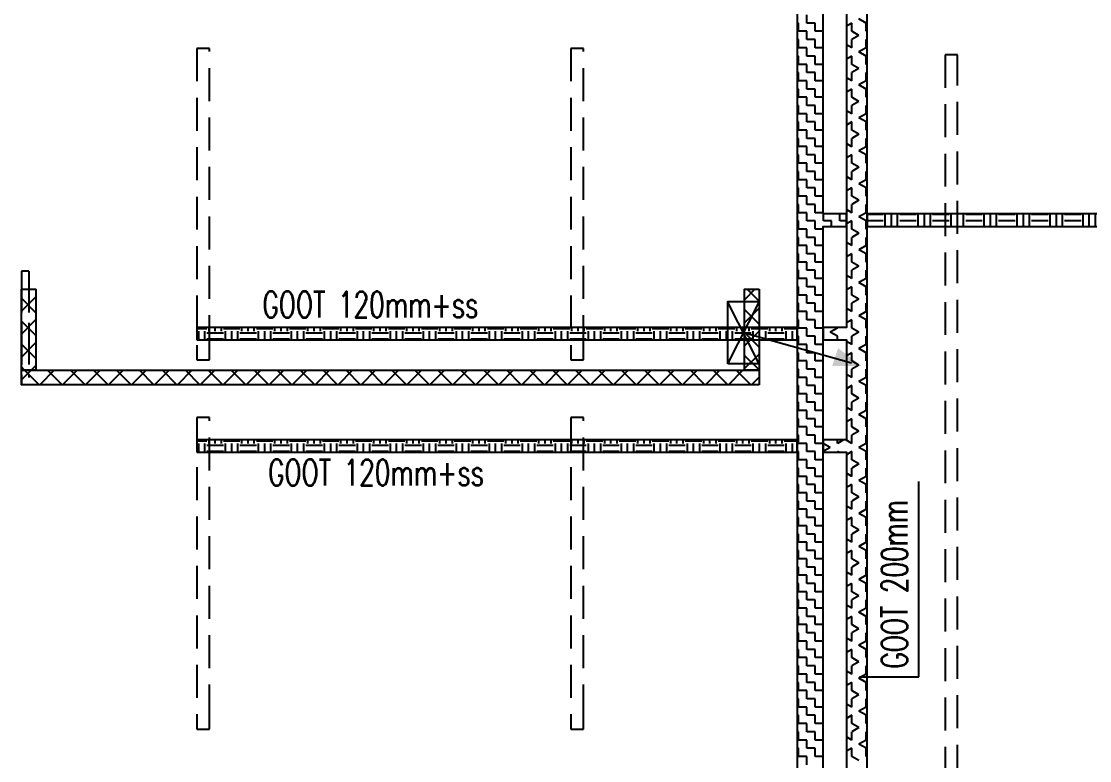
# Model space of a CAD drawing. Header units: millimetres. Extents: x -3262 to 112658, y 0 to 217318.
# Drawn here: x 50573 to 60855, y 44668 to 51789 of the extents above; entities that cross this region are included whole.
import ezdxf

# ---------------------------------------------------------------- set-up
doc = ezdxf.new("R2010")
doc.units = ezdxf.units.MM
doc.header["$LTSCALE"] = 100
doc.linetypes.add('E_GOOT3', pattern=[5, 4, -1])
doc.linetypes.add('HIDDEN2', pattern=[4.7625, 3.175, -1.5875])
for name, color, linetype in [('ByLayer', 2, 'Continuous'), ('EL6131--_ENERGIEBEDR (1996)', 2, 'Continuous'), ('EL6131--_GEBOUWINST (1996)', 2, 'Continuous'), ('EL6131--_WG', 3, 'Continuous')]:
    doc.layers.add(name, color=color, linetype=linetype)
doc.styles.add('ROMANS', font='ROMANS', dxfattribs={"width": 0.7})

# ---------------------------------------------------------------- blocks, each defined once
blk = doc.blocks.new('*X69')
at = {"color": 0}
for p, q in [((23425, 26519), (23565, 26659)), ((23565, 26595), (23471, 26690)), ((23565, 26659), (23596, 26690)), ((23677, 26550), (23817, 26690)), ((23832, 26550), (23692, 26690)), ((23898, 26550), (24038, 26690)), ((24053, 26550), (23913, 26690)), ((24119, 26550), (24259, 26690)), ((24273, 26550), (24133, 26690)), ((23611, 26550), (23565, 26595)), ((24340, 26550), (24344, 26554)), ((23565, 26374), (23425, 26514)), ((23425, 26298), (23565, 26438)), ((23565, 26153), (23425, 26293)), ((23425, 26077), (23565, 26217)), ((23565, 25932), (23425, 26072)), ((23425, 25856), (23565, 25996)), ((23565, 25711), (23425, 25851)), ((23425, 25635), (23565, 25775)), ((23565, 25490), (23425, 25630)), ((23425, 25414), (23565, 25554)), ((23565, 25269), (23425, 25409)), ((23425, 25193), (23565, 25333)), ((23565, 25049), (23425, 25189)), ((23425, 24972), (23565, 25112)), ((23565, 24828), (23425, 24968)), ((23425, 24751), (23565, 24891)), ((23565, 24607), (23425, 24747)), ((23425, 24530), (23565, 24670)), ((23565, 24386), (23425, 24526)), ((23425, 24309), (23565, 24449)), ((23565, 24165), (23425, 24305)), ((23425, 24088), (23565, 24228)), ((23565, 23944), (23425, 24084)), ((23425, 23867), (23565, 24007)), ((23565, 23723), (23425, 23863)), ((23425, 23646), (23565, 23786)), ((23565, 23502), (23425, 23642)), ((23425, 23425), (23565, 23565)), ((23565, 23281), (23425, 23421)), ((23425, 23204), (23565, 23344)), ((23565, 23060), (23425, 23200)), ((23425, 22983), (23565, 23123)), ((23565, 22839), (23425, 22979)), ((23425, 22762), (23565, 22902)), ((23565, 22618), (23425, 22758)), ((23425, 22541), (23565, 22681)), ((23565, 22397), (23425, 22537)), ((23425, 22320), (23565, 22460)), ((23565, 22176), (23425, 22316)), ((23425, 22099), (23565, 22239)), ((23565, 21955), (23425, 22095)), ((23425, 21878), (23565, 22018)), ((23565, 21734), (23425, 21874)), ((23425, 21657), (23565, 21797)), ((23565, 21513), (23425, 21653)), ((23425, 21436), (23565, 21576)), ((23565, 21292), (23425, 21432)), ((23425, 21215), (23565, 21355)), ((23565, 21071), (23425, 21211)), ((23425, 20994), (23565, 21134)), ((23565, 20850), (23425, 20990)), ((23425, 20773), (23565, 20913)), ((23565, 20629), (23425, 20769)), ((23425, 20552), (23565, 20692)), ((23565, 20408), (23425, 20548)), ((23425, 20331), (23565, 20471)), ((23565, 20187), (23425, 20327)), ((23425, 20111), (23565, 20251)), ((23565, 19966), (23425, 20106)), ((23425, 19890), (23565, 20030)), ((23565, 19745), (23425, 19885)), ((23425, 19669), (23565, 19809)), ((23499, 19590), (23425, 19664)), ((23567, 19590), (23707, 19730)), ((23720, 19590), (23580, 19730)), ((23788, 19590), (23928, 19730)), ((23941, 19590), (23801, 19730)), ((24009, 19590), (24149, 19730)), ((24162, 19590), (24022, 19730)), ((24230, 19590), (24344, 19704)), ((24344, 19629), (24243, 19730))]:
    blk.add_line(p, q, dxfattribs=at)
blk = doc.blocks.new('NV-1')
at = {"layer": 'ByLayer'}
for p, q in [((0, 4), (7.91, 0)), ((0, 0), (7.91, 4))]:
    blk.add_line(p, q, dxfattribs=at)
blk.add_lwpolyline([(0, 0), (8, 0), (8, 4), (0, 4)], close=True, dxfattribs=at)
blk = doc.blocks.new('PIJL-UIT')
at = {"layer": 'ByLayer', "color": 2}
blk.add_line((0, 0), (2.92, 10.41), dxfattribs=at)
blk.add_solid([(3.23, 11.35), (1.51, 9.11), (3.24, 8.54)], dxfattribs=at)
blk = doc.blocks.new('*X90')
at = {"color": 0}
for p, q in [((22880, 24904), (22880, 25000)), ((22774, 24983), (22860, 24983)), ((22774, 24924), (22860, 24924)), ((22781, 24745), (22781, 24904)), ((22840, 24745), (22840, 24904)), ((22860, 24884), (22894, 24884)), ((22860, 24825), (22894, 24825)), ((22774, 24725), (22860, 24725)), ((22860, 24765), (22894, 24765)), ((22880, 24586), (22880, 24745)), ((22774, 24666), (22860, 24666)), ((22774, 24606), (22860, 24606)), ((22781, 24428), (22781, 24586)), ((22840, 24428), (22840, 24586)), ((22860, 24567), (22894, 24567)), ((22860, 24507), (22894, 24507)), ((22774, 24408), (22860, 24408)), ((22860, 24448), (22894, 24448)), ((22880, 24269), (22880, 24428)), ((22774, 24348), (22860, 24348)), ((22774, 24289), (22860, 24289)), ((22781, 24110), (22781, 24269)), ((22840, 24110), (22840, 24269)), ((22860, 24249), (22894, 24249)), ((22860, 24190), (22894, 24190)), ((22774, 24090), (22860, 24090)), ((22860, 24130), (22894, 24130)), ((22880, 23951), (22880, 24110)), ((22774, 24031), (22860, 24031)), ((22774, 23971), (22860, 23971)), ((22781, 23793), (22781, 23951)), ((22840, 23793), (22840, 23951)), ((22860, 23932), (22894, 23932)), ((22860, 23872), (22894, 23872)), ((22774, 23773), (22860, 23773)), ((22860, 23812), (22894, 23812)), ((22880, 23634), (22880, 23793)), ((22774, 23713), (22860, 23713)), ((22774, 23654), (22860, 23654)), ((22781, 23475), (22781, 23634)), ((22840, 23475), (22840, 23634)), ((22860, 23614), (22894, 23614)), ((22860, 23555), (22894, 23555)), ((22774, 23455), (22860, 23455)), ((22860, 23495), (22894, 23495)), ((22880, 23316), (22880, 23475)), ((22774, 23396), (22860, 23396)), ((22774, 23336), (22860, 23336)), ((22781, 23158), (22781, 23316)), ((22840, 23158), (22840, 23316)), ((22860, 23297), (22894, 23297)), ((22774, 23138), (22860, 23138)), ((22860, 23237), (22894, 23237)), ((22860, 23178), (22894, 23178)), ((22880, 22999), (22880, 23158)), ((22774, 23078), (22860, 23078)), ((22774, 23019), (22860, 23019)), ((22781, 22840), (22781, 22999)), ((22840, 22840), (22840, 22999)), ((22860, 22979), (22894, 22979)), ((22860, 22920), (22894, 22920)), ((22860, 22860), (22894, 22860)), ((22880, 22681), (22880, 22840)), ((22774, 22820), (22860, 22820)), ((22774, 22761), (22860, 22761)), ((22774, 22701), (22860, 22701)), ((22781, 22523), (22781, 22681)), ((22840, 22523), (22840, 22681)), ((22860, 22662), (22894, 22662)), ((22860, 22602), (22894, 22602)), ((22860, 22542), (22894, 22542)), ((22880, 22364), (22880, 22523)), ((22774, 22503), (22860, 22503)), ((22774, 22443), (22860, 22443)), ((22774, 22384), (22860, 22384)), ((22781, 22205), (22781, 22364)), ((22840, 22205), (22840, 22364)), ((22860, 22344), (22894, 22344)), ((22860, 22285), (22894, 22285)), ((22860, 22225), (22894, 22225)), ((22774, 22185), (22860, 22185)), ((22774, 22126), (22860, 22126)), ((22880, 22046), (22880, 22205)), ((22774, 22066), (22860, 22066)), ((22781, 21888), (22781, 22046)), ((22840, 21888), (22840, 22046)), ((22860, 22027), (22894, 22027)), ((22860, 21967), (22894, 21967)), ((22860, 21908), (22894, 21908)), ((22774, 21868), (22860, 21868)), ((22774, 21808), (22860, 21808)), ((22880, 21729), (22880, 21888)), ((22774, 21749), (22860, 21749)), ((22781, 21570), (22781, 21729)), ((22840, 21570), (22840, 21729)), ((22860, 21709), (22894, 21709)), ((22860, 21650), (22894, 21650)), ((22774, 21550), (22860, 21550)), ((22774, 21491), (22860, 21491)), ((22860, 21590), (22894, 21590)), ((22880, 21411), (22880, 21570)), ((22774, 21431), (22860, 21431)), ((22781, 21253), (22781, 21411)), ((22840, 21253), (22840, 21411)), ((22860, 21392), (22894, 21392)), ((22860, 21332), (22894, 21332)), ((22774, 21233), (22860, 21233)), ((22860, 21272), (22894, 21272)), ((22880, 21094), (22880, 21253)), ((22774, 21173), (22860, 21173)), ((22774, 21114), (22860, 21114)), ((22781, 20935), (22781, 21094)), ((22840, 20935), (22840, 21094)), ((22860, 21074), (22894, 21074)), ((22860, 21015), (22894, 21015)), ((22774, 20915), (22860, 20915)), ((22860, 20955), (22894, 20955)), ((22880, 20776), (22880, 20935)), ((22774, 20856), (22860, 20856)), ((22774, 20796), (22860, 20796)), ((22781, 20618), (22781, 20776)), ((22840, 20618), (22840, 20776)), ((22860, 20757), (22894, 20757)), ((22860, 20697), (22894, 20697)), ((22774, 20598), (22860, 20598)), ((22860, 20638), (22894, 20638)), ((22880, 20459), (22880, 20618)), ((22774, 20538), (22860, 20538)), ((22774, 20479), (22860, 20479)), ((22781, 20300), (22781, 20459)), ((22840, 20300), (22840, 20459)), ((22860, 20439), (22894, 20439)), ((22860, 20380), (22894, 20380)), ((22774, 20280), (22860, 20280)), ((22860, 20320), (22894, 20320)), ((22880, 20141), (22880, 20300)), ((22774, 20221), (22860, 20221)), ((22774, 20161), (22860, 20161)), ((22781, 19983), (22781, 20141)), ((22840, 19983), (22840, 20141)), ((22860, 20122), (22894, 20122)), ((22860, 20062), (22894, 20062)), ((22774, 19963), (22860, 19963)), ((22860, 20002), (22894, 20002)), ((22880, 19824), (22880, 19983)), ((22774, 19903), (22860, 19903)), ((22774, 19844), (22860, 19844)), ((22781, 19665), (22781, 19824)), ((22840, 19665), (22840, 19824)), ((22860, 19804), (22894, 19804)), ((22860, 19745), (22894, 19745)), ((22774, 19645), (22860, 19645)), ((22860, 19685), (22894, 19685)), ((22880, 19506), (22880, 19665)), ((22774, 19586), (22860, 19586)), ((22774, 19526), (22860, 19526)), ((22781, 19348), (22781, 19506)), ((22840, 19348), (22840, 19506)), ((22860, 19487), (22894, 19487)), ((22860, 19427), (22894, 19427)), ((22860, 19368), (22894, 19368)), ((22880, 19224), (22880, 19348)), ((22774, 19328), (22860, 19328)), ((22774, 19268), (22860, 19268))]:
    blk.add_line(p, q, dxfattribs=at)
blk = doc.blocks.new('*X91')
at = {"color": 0}
for p, q in [((22774, 18972), (22781, 18972)), ((22820, 18904), (22781, 18972)), ((22820, 18904), (22860, 18972)), ((22860, 18972), (22894, 18972)), ((23856, 18972), (23892, 18972)), ((23892, 18972), (23891, 18974)), ((23971, 18972), (23972, 18974)), ((23971, 18972), (23976, 18972)), ((22774, 18835), (22781, 18835)), ((22774, 18823), (22781, 18835)), ((22860, 18835), (22894, 18835)), ((22894, 18776), (22860, 18835)), ((23856, 18835), (23892, 18835)), ((23892, 18835), (23932, 18904)), ((23971, 18835), (23932, 18904)), ((23971, 18835), (23976, 18835)), ((19923, 18697), (19894, 18748)), ((20002, 18697), (20032, 18748)), ((20241, 18697), (20211, 18748)), ((20320, 18697), (20349, 18748)), ((20558, 18697), (20529, 18748)), ((20637, 18697), (20667, 18748)), ((20876, 18697), (20846, 18748)), ((20955, 18697), (20984, 18748)), ((21193, 18697), (21164, 18748)), ((21272, 18697), (21302, 18748)), ((21511, 18697), (21481, 18748)), ((21590, 18697), (21619, 18748)), ((21828, 18697), (21799, 18748)), ((21907, 18697), (21937, 18748)), ((22146, 18697), (22116, 18748)), ((22225, 18697), (22254, 18748)), ((22463, 18697), (22434, 18748)), ((22542, 18697), (22572, 18748)), ((22781, 18697), (22751, 18748)), ((22860, 18697), (22894, 18756)), ((23098, 18697), (23069, 18748)), ((23177, 18697), (23207, 18748)), ((23416, 18697), (23386, 18748)), ((23495, 18697), (23524, 18748)), ((23733, 18697), (23704, 18748)), ((23812, 18697), (23842, 18748)), ((24051, 18697), (24021, 18748)), ((24130, 18697), (24159, 18748)), ((24368, 18697), (24339, 18748)), ((24447, 18697), (24477, 18748)), ((24686, 18697), (24656, 18748)), ((24765, 18697), (24794, 18748)), ((25003, 18697), (24974, 18748)), ((25082, 18697), (25112, 18748)), ((25321, 18697), (25291, 18748)), ((25400, 18697), (25429, 18748)), ((25638, 18697), (25609, 18748)), ((25717, 18697), (25747, 18748)), ((25956, 18697), (25926, 18748)), ((26035, 18697), (26064, 18748)), ((26273, 18697), (26244, 18748)), ((26352, 18697), (26382, 18748)), ((26591, 18697), (26561, 18748)), ((26670, 18697), (26699, 18748)), ((26908, 18697), (26879, 18748)), ((19804, 18629), (19844, 18697)), ((19844, 18697), (19923, 18697)), ((19923, 18560), (19963, 18629)), ((20002, 18560), (19963, 18629)), ((20002, 18697), (20082, 18697)), ((20122, 18629), (20082, 18697)), ((20122, 18629), (20161, 18697)), ((20161, 18697), (20241, 18697)), ((20241, 18560), (20280, 18629)), ((20320, 18560), (20280, 18629)), ((20320, 18697), (20399, 18697)), ((20439, 18629), (20399, 18697)), ((20439, 18629), (20479, 18697)), ((20479, 18697), (20558, 18697)), ((20558, 18560), (20598, 18629)), ((20637, 18560), (20598, 18629)), ((20637, 18697), (20717, 18697)), ((20757, 18629), (20717, 18697)), ((20757, 18629), (20796, 18697)), ((20796, 18697), (20876, 18697)), ((20876, 18560), (20915, 18629)), ((20955, 18560), (20915, 18629)), ((20955, 18697), (21034, 18697)), ((21074, 18629), (21034, 18697)), ((21074, 18629), (21114, 18697)), ((21114, 18697), (21193, 18697)), ((21193, 18560), (21233, 18629)), ((21272, 18560), (21233, 18629)), ((21272, 18697), (21352, 18697)), ((21392, 18629), (21352, 18697)), ((21392, 18629), (21431, 18697)), ((21431, 18697), (21511, 18697)), ((21511, 18560), (21550, 18629)), ((21590, 18560), (21550, 18629)), ((21590, 18697), (21669, 18697)), ((21709, 18629), (21669, 18697)), ((21709, 18629), (21749, 18697)), ((21749, 18697), (21828, 18697)), ((21828, 18560), (21868, 18629)), ((21907, 18560), (21868, 18629)), ((21907, 18697), (21987, 18697)), ((22027, 18629), (21987, 18697)), ((22027, 18629), (22066, 18697)), ((22066, 18697), (22146, 18697)), ((22146, 18560), (22185, 18629)), ((22225, 18560), (22185, 18629)), ((22225, 18697), (22304, 18697)), ((22344, 18629), (22304, 18697)), ((22344, 18629), (22384, 18697)), ((22384, 18697), (22463, 18697)), ((22463, 18560), (22503, 18629)), ((22542, 18560), (22503, 18629)), ((22542, 18697), (22622, 18697)), ((22662, 18629), (22622, 18697)), ((22662, 18629), (22701, 18697)), ((22701, 18697), (22781, 18697)), ((22781, 18560), (22820, 18629)), ((22860, 18560), (22820, 18629)), ((22860, 18697), (22939, 18697)), ((22979, 18629), (22939, 18697)), ((22979, 18629), (23019, 18697)), ((23019, 18697), (23098, 18697)), ((23098, 18560), (23138, 18629)), ((23177, 18560), (23138, 18629)), ((23177, 18697), (23257, 18697)), ((23297, 18629), (23257, 18697)), ((23297, 18629), (23336, 18697)), ((23336, 18697), (23416, 18697)), ((23416, 18560), (23455, 18629)), ((23495, 18560), (23455, 18629)), ((23495, 18697), (23574, 18697)), ((23614, 18629), (23574, 18697)), ((23614, 18629), (23654, 18697)), ((23654, 18697), (23733, 18697)), ((23733, 18560), (23773, 18629)), ((23812, 18560), (23773, 18629)), ((23812, 18697), (23892, 18697)), ((23932, 18629), (23892, 18697)), ((23932, 18629), (23971, 18697)), ((23971, 18697), (24051, 18697)), ((24051, 18560), (24090, 18629)), ((24130, 18560), (24090, 18629)), ((24130, 18697), (24209, 18697)), ((24249, 18629), (24209, 18697)), ((24249, 18629), (24289, 18697)), ((24289, 18697), (24368, 18697)), ((24368, 18560), (24408, 18629)), ((24447, 18560), (24408, 18629)), ((24447, 18697), (24527, 18697)), ((24567, 18629), (24527, 18697)), ((24567, 18629), (24606, 18697)), ((24606, 18697), (24686, 18697)), ((24686, 18560), (24725, 18629)), ((24765, 18560), (24725, 18629)), ((24765, 18697), (24844, 18697)), ((24884, 18629), (24844, 18697)), ((24884, 18629), (24924, 18697)), ((24924, 18697), (25003, 18697)), ((25003, 18560), (25043, 18629)), ((25082, 18560), (25043, 18629)), ((25082, 18697), (25162, 18697)), ((25202, 18629), (25162, 18697)), ((25202, 18629), (25241, 18697)), ((25241, 18697), (25321, 18697)), ((25321, 18560), (25360, 18629)), ((25400, 18560), (25360, 18629)), ((25400, 18697), (25479, 18697)), ((25519, 18629), (25479, 18697)), ((25519, 18629), (25559, 18697)), ((25559, 18697), (25638, 18697)), ((25638, 18560), (25678, 18629)), ((25717, 18560), (25678, 18629)), ((25717, 18697), (25797, 18697)), ((25837, 18629), (25797, 18697)), ((25837, 18629), (25876, 18697)), ((25876, 18697), (25956, 18697)), ((25956, 18560), (25995, 18629)), ((26035, 18560), (25995, 18629)), ((26035, 18697), (26114, 18697)), ((26154, 18629), (26114, 18697)), ((26154, 18629), (26194, 18697)), ((26194, 18697), (26273, 18697)), ((26273, 18560), (26313, 18629)), ((26352, 18560), (26313, 18629)), ((26352, 18697), (26432, 18697)), ((26472, 18629), (26432, 18697)), ((26472, 18629), (26511, 18697)), ((26511, 18697), (26591, 18697)), ((26591, 18560), (26630, 18629)), ((26670, 18560), (26630, 18629)), ((26670, 18697), (26749, 18697)), ((26789, 18629), (26749, 18697)), ((26789, 18629), (26829, 18697)), ((26829, 18697), (26908, 18697)), ((26908, 18560), (26948, 18629)), ((19844, 18560), (19923, 18560)), ((19851, 18548), (19844, 18560)), ((20002, 18560), (20082, 18560)), ((20075, 18548), (20082, 18560)), ((20161, 18560), (20241, 18560)), ((20168, 18548), (20161, 18560)), ((20320, 18560), (20399, 18560)), ((20393, 18548), (20399, 18560)), ((20479, 18560), (20558, 18560)), ((20486, 18548), (20479, 18560)), ((20637, 18560), (20717, 18560)), ((20710, 18548), (20717, 18560)), ((20796, 18560), (20876, 18560)), ((20803, 18548), (20796, 18560)), ((20955, 18560), (21034, 18560)), ((21028, 18548), (21034, 18560)), ((21114, 18560), (21193, 18560)), ((21121, 18548), (21114, 18560)), ((21272, 18560), (21352, 18560)), ((21345, 18548), (21352, 18560)), ((21431, 18560), (21511, 18560)), ((21438, 18548), (21431, 18560)), ((21590, 18560), (21669, 18560)), ((21663, 18548), (21669, 18560)), ((21749, 18560), (21828, 18560)), ((21756, 18548), (21749, 18560)), ((21907, 18560), (21987, 18560)), ((21980, 18548), (21987, 18560)), ((22066, 18560), (22146, 18560)), ((22073, 18548), (22066, 18560)), ((22225, 18560), (22304, 18560)), ((22298, 18548), (22304, 18560)), ((22384, 18560), (22463, 18560)), ((22391, 18548), (22384, 18560)), ((22542, 18560), (22622, 18560)), ((22615, 18548), (22622, 18560)), ((22701, 18560), (22781, 18560)), ((22708, 18548), (22701, 18560)), ((22860, 18560), (22939, 18560)), ((22933, 18548), (22939, 18560)), ((23019, 18560), (23098, 18560)), ((23026, 18548), (23019, 18560)), ((23177, 18560), (23257, 18560)), ((23250, 18548), (23257, 18560)), ((23336, 18560), (23416, 18560)), ((23343, 18548), (23336, 18560)), ((23495, 18560), (23574, 18560)), ((23568, 18548), (23574, 18560)), ((23654, 18560), (23733, 18560)), ((23661, 18548), (23654, 18560)), ((23812, 18560), (23892, 18560)), ((23885, 18548), (23892, 18560)), ((23971, 18560), (24051, 18560)), ((23978, 18548), (23971, 18560)), ((24130, 18560), (24209, 18560)), ((24203, 18548), (24209, 18560)), ((24289, 18560), (24368, 18560)), ((24296, 18548), (24289, 18560)), ((24447, 18560), (24527, 18560)), ((24520, 18548), (24527, 18560)), ((24606, 18560), (24686, 18560)), ((24613, 18548), (24606, 18560)), ((24765, 18560), (24844, 18560)), ((24838, 18548), (24844, 18560)), ((24924, 18560), (25003, 18560)), ((24931, 18548), (24924, 18560)), ((25082, 18560), (25162, 18560)), ((25155, 18548), (25162, 18560)), ((25241, 18560), (25321, 18560)), ((25248, 18548), (25241, 18560)), ((25400, 18560), (25479, 18560)), ((25473, 18548), (25479, 18560)), ((25559, 18560), (25638, 18560)), ((25566, 18548), (25559, 18560)), ((25717, 18560), (25797, 18560)), ((25790, 18548), (25797, 18560)), ((25876, 18560), (25956, 18560)), ((25883, 18548), (25876, 18560)), ((26035, 18560), (26114, 18560)), ((26108, 18548), (26114, 18560)), ((26194, 18560), (26273, 18560)), ((26201, 18548), (26194, 18560)), ((26352, 18560), (26432, 18560)), ((26425, 18548), (26432, 18560)), ((26511, 18560), (26591, 18560)), ((26518, 18548), (26511, 18560)), ((26670, 18560), (26749, 18560)), ((26743, 18548), (26749, 18560)), ((26829, 18560), (26908, 18560)), ((26836, 18548), (26829, 18560))]:
    blk.add_line(p, q, dxfattribs=at)
blk = doc.blocks.new('*X93')
at = {"color": 0}
for p, q in [((25003, 18395), (25003, 18548)), ((25063, 18395), (25063, 18548)), ((24950, 18375), (25070, 18375)), ((24950, 18316), (25070, 18316)), ((24950, 18256), (25070, 18256)), ((25003, 18078), (25003, 18236)), ((25063, 18078), (25063, 18236)), ((24950, 18058), (25070, 18058)), ((24950, 17998), (25070, 17998)), ((24950, 17939), (25070, 17939)), ((25003, 17760), (25003, 17919)), ((25063, 17760), (25063, 17919)), ((24950, 17740), (25070, 17740)), ((24950, 17681), (25070, 17681)), ((24950, 17621), (25070, 17621)), ((25003, 17443), (25003, 17601)), ((25063, 17443), (25063, 17601)), ((24950, 17423), (25070, 17423)), ((24950, 17363), (25070, 17363)), ((24950, 17304), (25070, 17304)), ((25003, 17125), (25003, 17284)), ((25063, 17125), (25063, 17284)), ((24950, 17105), (25070, 17105)), ((24950, 17046), (25070, 17046)), ((24950, 16986), (25070, 16986)), ((25003, 16808), (25003, 16966)), ((25063, 16808), (25063, 16966)), ((24950, 16788), (25070, 16788)), ((24950, 16728), (25070, 16728)), ((24950, 16669), (25070, 16669)), ((25003, 16490), (25003, 16649)), ((25063, 16490), (25063, 16649)), ((24950, 16470), (25070, 16470)), ((24950, 16411), (25070, 16411)), ((24950, 16351), (25070, 16351)), ((25003, 16173), (25003, 16331)), ((25063, 16173), (25063, 16331)), ((24950, 16153), (25070, 16153)), ((24950, 16093), (25070, 16093)), ((24950, 16034), (25070, 16034)), ((25003, 15855), (25003, 16014)), ((25063, 15855), (25063, 16014)), ((24950, 15835), (25070, 15835)), ((24950, 15776), (25070, 15776)), ((24950, 15716), (25070, 15716)), ((25003, 15664), (25003, 15696)), ((25003, 15544), (25003, 15664)), ((25063, 15664), (25063, 15696)), ((25063, 15544), (25063, 15664)), ((25261, 15544), (25261, 15664)), ((25321, 15544), (25321, 15664)), ((25380, 15544), (25380, 15664)), ((25579, 15544), (25579, 15664)), ((25638, 15544), (25638, 15664)), ((25698, 15544), (25698, 15664)), ((25896, 15544), (25896, 15664)), ((25956, 15544), (25956, 15664)), ((26015, 15544), (26015, 15664)), ((26214, 15544), (26214, 15664)), ((26273, 15544), (26273, 15664)), ((26333, 15544), (26333, 15664)), ((25082, 15617), (25241, 15617)), ((25082, 15558), (25241, 15558)), ((25400, 15617), (25559, 15617)), ((25400, 15558), (25559, 15558)), ((25718, 15617), (25876, 15617)), ((25718, 15558), (25876, 15558)), ((26035, 15617), (26194, 15617)), ((26035, 15558), (26194, 15558)), ((26333, 15538), (26333, 15544)), ((26352, 15617), (26404, 15617)), ((26352, 15558), (26404, 15558)), ((26372, 15379), (26372, 15538)), ((26284, 15518), (26352, 15518)), ((26284, 15458), (26352, 15458)), ((26284, 15399), (26352, 15399)), ((26333, 15220), (26333, 15379)), ((26352, 15359), (26404, 15359)), ((26352, 15300), (26404, 15300)), ((26352, 15240), (26404, 15240)), ((26372, 15061), (26372, 15220)), ((26284, 15200), (26352, 15200)), ((26284, 15141), (26352, 15141)), ((26284, 15081), (26352, 15081)), ((26333, 14903), (26333, 15061)), ((26352, 15042), (26404, 15042)), ((26352, 14982), (26404, 14982)), ((26352, 14922), (26404, 14922)), ((26284, 14883), (26352, 14883)), ((26284, 14823), (26352, 14823)), ((26372, 14744), (26372, 14903)), ((26284, 14764), (26352, 14764)), ((26333, 14585), (26333, 14744)), ((26352, 14724), (26404, 14724)), ((26352, 14665), (26404, 14665)), ((26352, 14605), (26404, 14605)), ((26284, 14565), (26352, 14565)), ((26284, 14506), (26352, 14506)), ((26372, 14426), (26372, 14585)), ((26284, 14446), (26352, 14446)), ((26333, 14268), (26333, 14426)), ((26352, 14407), (26404, 14407)), ((26352, 14347), (26404, 14347)), ((26284, 14248), (26352, 14248)), ((26352, 14288), (26404, 14288)), ((26372, 14109), (26372, 14268)), ((26284, 14188), (26352, 14188)), ((26284, 14129), (26352, 14129)), ((26333, 13950), (26333, 14109)), ((26352, 14089), (26404, 14089)), ((26352, 14030), (26404, 14030)), ((26284, 13930), (26352, 13930)), ((26352, 13970), (26404, 13970)), ((26372, 13791), (26372, 13950)), ((26284, 13871), (26352, 13871)), ((26284, 13811), (26352, 13811)), ((26333, 13633), (26333, 13791)), ((26352, 13772), (26404, 13772)), ((26352, 13712), (26404, 13712)), ((26284, 13613), (26352, 13613)), ((26352, 13652), (26404, 13652)), ((26372, 13474), (26372, 13633)), ((26284, 13553), (26352, 13553)), ((26284, 13494), (26352, 13494)), ((26333, 13315), (26333, 13474)), ((26352, 13454), (26404, 13454)), ((26352, 13395), (26404, 13395)), ((26284, 13295), (26352, 13295)), ((26352, 13335), (26404, 13335)), ((26372, 13156), (26372, 13315)), ((26284, 13236), (26352, 13236)), ((26284, 13176), (26352, 13176)), ((26333, 12998), (26333, 13156)), ((26352, 13137), (26404, 13137)), ((26352, 13077), (26404, 13077)), ((26284, 12978), (26352, 12978)), ((26352, 13018), (26404, 13018)), ((26372, 12839), (26372, 12998)), ((26284, 12918), (26352, 12918)), ((26284, 12859), (26352, 12859)), ((26333, 12680), (26333, 12839)), ((26352, 12819), (26404, 12819)), ((26352, 12760), (26404, 12760)), ((26284, 12660), (26352, 12660)), ((26352, 12700), (26404, 12700)), ((26372, 12521), (26372, 12680)), ((26284, 12601), (26352, 12601)), ((26284, 12541), (26352, 12541)), ((26333, 12363), (26333, 12521)), ((26352, 12502), (26404, 12502)), ((26352, 12442), (26404, 12442)), ((26284, 12343), (26352, 12343)), ((26352, 12382), (26404, 12382)), ((26372, 12204), (26372, 12363)), ((26284, 12283), (26352, 12283)), ((26284, 12224), (26352, 12224)), ((26333, 12045), (26333, 12204)), ((26352, 12184), (26404, 12184)), ((26352, 12125), (26404, 12125)), ((26352, 12065), (26404, 12065)), ((26372, 11886), (26372, 12045)), ((26284, 12025), (26352, 12025)), ((26284, 11966), (26352, 11966)), ((26284, 11906), (26352, 11906)), ((26333, 11728), (26333, 11886)), ((26352, 11867), (26404, 11867)), ((26352, 11807), (26404, 11807)), ((26352, 11748), (26404, 11748)), ((26372, 11569), (26372, 11728)), ((26284, 11708), (26352, 11708)), ((26284, 11648), (26352, 11648)), ((26284, 11589), (26352, 11589)), ((26333, 11410), (26333, 11569)), ((26352, 11549), (26404, 11549)), ((26352, 11490), (26404, 11490)), ((26352, 11430), (26404, 11430)), ((26284, 11390), (26352, 11390)), ((26284, 11331), (26352, 11331)), ((26372, 11251), (26372, 11410)), ((26284, 11271), (26352, 11271)), ((26333, 11093), (26333, 11251)), ((26352, 11232), (26404, 11232)), ((26352, 11172), (26404, 11172)), ((26352, 11112), (26404, 11112)), ((26284, 11073), (26352, 11073)), ((26284, 11013), (26352, 11013)), ((26372, 10934), (26372, 11093)), ((26284, 10954), (26352, 10954)), ((26333, 10775), (26333, 10934)), ((26352, 10914), (26404, 10914)), ((26352, 10855), (26404, 10855)), ((26284, 10755), (26352, 10755)), ((26284, 10696), (26352, 10696)), ((26352, 10795), (26404, 10795)), ((26372, 10616), (26372, 10775)), ((26284, 10636), (26352, 10636)), ((26333, 10458), (26333, 10616)), ((26352, 10597), (26404, 10597)), ((26352, 10537), (26404, 10537)), ((26284, 10438), (26352, 10438)), ((26352, 10478), (26404, 10478)), ((26372, 10299), (26372, 10458)), ((26284, 10378), (26352, 10378)), ((26284, 10319), (26352, 10319)), ((26333, 10140), (26333, 10299)), ((26352, 10279), (26404, 10279)), ((26352, 10220), (26404, 10220)), ((26284, 10120), (26352, 10120)), ((26352, 10160), (26404, 10160)), ((26372, 9981), (26372, 10140)), ((26284, 10061), (26352, 10061)), ((26284, 10001), (26352, 10001)), ((26333, 9823), (26333, 9981)), ((26352, 9962), (26404, 9962)), ((26352, 9902), (26404, 9902)), ((26284, 9803), (26352, 9803)), ((26352, 9842), (26404, 9842)), ((26372, 9664), (26372, 9823)), ((26284, 9743), (26352, 9743)), ((26284, 9684), (26352, 9684)), ((26333, 9505), (26333, 9664)), ((26352, 9644), (26404, 9644)), ((26352, 9585), (26404, 9585)), ((26284, 9485), (26352, 9485)), ((26352, 9525), (26404, 9525)), ((26372, 9346), (26372, 9505)), ((26284, 9426), (26352, 9426)), ((26284, 9366), (26352, 9366)), ((26333, 9188), (26333, 9346)), ((26352, 9327), (26404, 9327)), ((26352, 9267), (26404, 9267)), ((26284, 9168), (26352, 9168)), ((26352, 9208), (26404, 9208)), ((26372, 9093), (26372, 9188)), ((26284, 9108), (26352, 9108))]:
    blk.add_line(p, q, dxfattribs=at)
blk = doc.blocks.new('*X94')
at = {"color": 0}
for p, q in [((19764, 19129), (19844, 19129)), ((19844, 19209), (19923, 19209)), ((19844, 19129), (19844, 19209)), ((19923, 19209), (19923, 19224)), ((19923, 19129), (20002, 19129)), ((19923, 19050), (19923, 19129)), ((20002, 19209), (20082, 19209)), ((20002, 19129), (20002, 19209)), ((20082, 19209), (20082, 19224)), ((20082, 19129), (20161, 19129)), ((20082, 19050), (20082, 19129)), ((20161, 19209), (20241, 19209)), ((20161, 19129), (20161, 19209)), ((20241, 19209), (20241, 19224)), ((20241, 19129), (20320, 19129)), ((20241, 19050), (20241, 19129)), ((20320, 19209), (20399, 19209)), ((20320, 19129), (20320, 19209)), ((20399, 19209), (20399, 19224)), ((20399, 19129), (20479, 19129)), ((20399, 19050), (20399, 19129)), ((20479, 19209), (20558, 19209)), ((20479, 19129), (20479, 19209)), ((20558, 19209), (20558, 19224)), ((20558, 19129), (20638, 19129)), ((20558, 19050), (20558, 19129)), ((20638, 19209), (20717, 19209)), ((20638, 19129), (20638, 19209)), ((20717, 19209), (20717, 19224)), ((20717, 19129), (20796, 19129)), ((20717, 19050), (20717, 19129)), ((20796, 19209), (20876, 19209)), ((20796, 19129), (20796, 19209)), ((20876, 19209), (20876, 19224)), ((20876, 19129), (20955, 19129)), ((20876, 19050), (20876, 19129)), ((20955, 19209), (21034, 19209)), ((20955, 19129), (20955, 19209)), ((21034, 19209), (21034, 19224)), ((21034, 19129), (21114, 19129)), ((21034, 19050), (21034, 19129)), ((21114, 19209), (21193, 19209)), ((21114, 19129), (21114, 19209)), ((21193, 19209), (21193, 19224)), ((21193, 19129), (21272, 19129)), ((21193, 19050), (21193, 19129)), ((21272, 19209), (21352, 19209)), ((21272, 19129), (21272, 19209)), ((21352, 19209), (21352, 19224)), ((21352, 19129), (21431, 19129)), ((21352, 19050), (21352, 19129)), ((21431, 19209), (21511, 19209)), ((21431, 19129), (21431, 19209)), ((21511, 19209), (21511, 19224)), ((21511, 19129), (21590, 19129)), ((21511, 19050), (21511, 19129)), ((21590, 19209), (21669, 19209)), ((21590, 19129), (21590, 19209)), ((21669, 19209), (21669, 19224)), ((21669, 19129), (21749, 19129)), ((21669, 19050), (21669, 19129)), ((21749, 19209), (21828, 19209)), ((21749, 19129), (21749, 19209)), ((21828, 19209), (21828, 19224)), ((21828, 19129), (21908, 19129)), ((21828, 19050), (21828, 19129)), ((21908, 19209), (21987, 19209)), ((21908, 19129), (21908, 19209)), ((21987, 19209), (21987, 19224)), ((21987, 19129), (22066, 19129)), ((21987, 19050), (21987, 19129)), ((22066, 19209), (22146, 19209)), ((22066, 19129), (22066, 19209)), ((22146, 19209), (22146, 19224)), ((22146, 19129), (22225, 19129)), ((22146, 19050), (22146, 19129)), ((22225, 19209), (22304, 19209)), ((22225, 19129), (22225, 19209)), ((22304, 19209), (22304, 19224)), ((22304, 19129), (22384, 19129)), ((22304, 19050), (22304, 19129)), ((22384, 19209), (22463, 19209)), ((22384, 19129), (22384, 19209)), ((22463, 19209), (22463, 19224)), ((22463, 19129), (22542, 19129)), ((22463, 19050), (22463, 19129)), ((22542, 19209), (22622, 19209)), ((22542, 19129), (22542, 19209)), ((22622, 19209), (22622, 19224)), ((22622, 19129), (22701, 19129)), ((22622, 19050), (22622, 19129)), ((22701, 19209), (22781, 19209)), ((22701, 19129), (22701, 19209)), ((22781, 19209), (22781, 19224)), ((22781, 19129), (22860, 19129)), ((22781, 19050), (22781, 19129)), ((22860, 19209), (22939, 19209)), ((22860, 19129), (22860, 19209)), ((22939, 19209), (22939, 19224)), ((22939, 19129), (23019, 19129)), ((22939, 19050), (22939, 19129)), ((23019, 19209), (23098, 19209)), ((23019, 19129), (23019, 19209)), ((23098, 19209), (23098, 19224)), ((23098, 19129), (23178, 19129)), ((23098, 19050), (23098, 19129)), ((23178, 19209), (23257, 19209)), ((23178, 19129), (23178, 19209)), ((23257, 19209), (23257, 19224)), ((23257, 19129), (23336, 19129)), ((23257, 19050), (23257, 19129)), ((23336, 19209), (23416, 19209)), ((23336, 19129), (23336, 19209)), ((23416, 19209), (23416, 19224)), ((23416, 19129), (23495, 19129)), ((23416, 19050), (23416, 19129)), ((23495, 19209), (23574, 19209)), ((23495, 19129), (23495, 19209)), ((23574, 19209), (23574, 19224)), ((23574, 19129), (23654, 19129)), ((23574, 19050), (23574, 19129)), ((23654, 19209), (23733, 19209)), ((23654, 19129), (23654, 19209)), ((23733, 19209), (23733, 19224)), ((23733, 19129), (23812, 19129)), ((23733, 19050), (23733, 19129)), ((23812, 19209), (23892, 19209)), ((23812, 19129), (23812, 19209)), ((23892, 19209), (23892, 19224)), ((23892, 19129), (23971, 19129)), ((23892, 19050), (23892, 19129)), ((23971, 19209), (24051, 19209)), ((23971, 19129), (23971, 19209)), ((24051, 19209), (24051, 19224)), ((24051, 19129), (24130, 19129)), ((24051, 19050), (24051, 19129)), ((24130, 19209), (24209, 19209)), ((24130, 19129), (24130, 19209)), ((24209, 19209), (24209, 19224)), ((24209, 19129), (24289, 19129)), ((24209, 19050), (24209, 19129)), ((24289, 19209), (24368, 19209)), ((24289, 19129), (24289, 19209)), ((24368, 19209), (24368, 19224)), ((24368, 19129), (24448, 19129)), ((24368, 19050), (24368, 19129)), ((24448, 19209), (24527, 19209)), ((24448, 19129), (24448, 19209)), ((24527, 19209), (24527, 19224)), ((24527, 19129), (24606, 19129)), ((24527, 19050), (24527, 19129)), ((24606, 19209), (24686, 19209)), ((24606, 19129), (24606, 19209)), ((24686, 19209), (24686, 19224)), ((24686, 19129), (24765, 19129)), ((24686, 19050), (24686, 19129)), ((24765, 19209), (24844, 19209)), ((24765, 19129), (24765, 19209)), ((24844, 19209), (24844, 19224)), ((24844, 19129), (24924, 19129)), ((24844, 19050), (24844, 19129)), ((24924, 19209), (25003, 19209)), ((24924, 19129), (24924, 19209)), ((25003, 19209), (25003, 19224)), ((25003, 19129), (25082, 19129)), ((25003, 19050), (25003, 19129)), ((25082, 19209), (25162, 19209)), ((25082, 19129), (25082, 19209)), ((25162, 19209), (25162, 19224)), ((25162, 19129), (25241, 19129)), ((25162, 19050), (25162, 19129)), ((25241, 19209), (25321, 19209)), ((25241, 19129), (25241, 19209)), ((25321, 19209), (25321, 19224)), ((25321, 19129), (25400, 19129)), ((25321, 19050), (25321, 19129)), ((25400, 19209), (25479, 19209)), ((25400, 19129), (25400, 19209)), ((25479, 19209), (25479, 19224)), ((25479, 19129), (25559, 19129)), ((25479, 19050), (25479, 19129)), ((25559, 19209), (25638, 19209)), ((25559, 19129), (25559, 19209)), ((25638, 19209), (25638, 19224)), ((25638, 19129), (25718, 19129)), ((25638, 19050), (25638, 19129)), ((25718, 19209), (25797, 19209)), ((25718, 19129), (25718, 19209)), ((25797, 19209), (25797, 19224)), ((25797, 19129), (25876, 19129)), ((25797, 19050), (25797, 19129)), ((25876, 19209), (25956, 19209)), ((25876, 19129), (25876, 19209)), ((25956, 19209), (25956, 19224)), ((25956, 19129), (26035, 19129)), ((25956, 19050), (25956, 19129)), ((26035, 19209), (26114, 19209)), ((26035, 19129), (26035, 19209)), ((26114, 19209), (26114, 19224)), ((26114, 19129), (26194, 19129)), ((26114, 19050), (26114, 19129)), ((26194, 19209), (26273, 19209)), ((26194, 19129), (26194, 19209)), ((26273, 19209), (26273, 19224)), ((26273, 19129), (26352, 19129)), ((26273, 19050), (26273, 19129)), ((26352, 19209), (26432, 19209)), ((26352, 19129), (26352, 19209)), ((26432, 19209), (26432, 19224)), ((26432, 19129), (26511, 19129)), ((26432, 19050), (26432, 19129)), ((26511, 19209), (26591, 19209)), ((26511, 19129), (26511, 19209)), ((26591, 19209), (26591, 19224)), ((26591, 19129), (26670, 19129)), ((26591, 19050), (26591, 19129)), ((26670, 19209), (26749, 19209)), ((26670, 19129), (26670, 19209)), ((26749, 19209), (26749, 19224)), ((26749, 19129), (26829, 19129)), ((26749, 19050), (26749, 19129)), ((26829, 19209), (26908, 19209)), ((26829, 19129), (26829, 19209)), ((26908, 19209), (26908, 19224)), ((26908, 19129), (26988, 19129)), ((26908, 19050), (26908, 19129)), ((19844, 19050), (19923, 19050)), ((19844, 18974), (19844, 19050)), ((20002, 19050), (20082, 19050)), ((20002, 18974), (20002, 19050)), ((20161, 19050), (20241, 19050)), ((20161, 18974), (20161, 19050)), ((20320, 19050), (20399, 19050)), ((20320, 18974), (20320, 19050)), ((20479, 19050), (20558, 19050)), ((20479, 18974), (20479, 19050)), ((20638, 19050), (20717, 19050)), ((20638, 18974), (20638, 19050)), ((20796, 19050), (20876, 19050)), ((20796, 18974), (20796, 19050)), ((20955, 19050), (21034, 19050)), ((20955, 18974), (20955, 19050)), ((21114, 19050), (21193, 19050)), ((21114, 18974), (21114, 19050)), ((21272, 19050), (21352, 19050)), ((21272, 18974), (21272, 19050)), ((21431, 19050), (21511, 19050)), ((21431, 18974), (21431, 19050)), ((21590, 19050), (21669, 19050)), ((21590, 18974), (21590, 19050)), ((21749, 19050), (21828, 19050)), ((21749, 18974), (21749, 19050)), ((21908, 19050), (21987, 19050)), ((21908, 18974), (21908, 19050)), ((22066, 19050), (22146, 19050)), ((22066, 18974), (22066, 19050)), ((22225, 19050), (22304, 19050)), ((22225, 18974), (22225, 19050)), ((22384, 19050), (22463, 19050)), ((22384, 18974), (22384, 19050)), ((22542, 19050), (22622, 19050)), ((22542, 18974), (22542, 19050)), ((22701, 19050), (22781, 19050)), ((22701, 18974), (22701, 19050)), ((22860, 19050), (22939, 19050)), ((22860, 18974), (22860, 19050)), ((23019, 19050), (23098, 19050)), ((23019, 18974), (23019, 19050)), ((23178, 19050), (23257, 19050)), ((23178, 18974), (23178, 19050)), ((23336, 19050), (23416, 19050)), ((23336, 18974), (23336, 19050)), ((23495, 19050), (23574, 19050)), ((23495, 18974), (23495, 19050)), ((23654, 19050), (23733, 19050)), ((23654, 18974), (23654, 19050)), ((23812, 19050), (23892, 19050)), ((23812, 18974), (23812, 19050)), ((23971, 19050), (24051, 19050)), ((23971, 18974), (23971, 19050)), ((24130, 19050), (24209, 19050)), ((24130, 18974), (24130, 19050)), ((24289, 19050), (24368, 19050)), ((24289, 18974), (24289, 19050)), ((24448, 19050), (24527, 19050)), ((24448, 18974), (24448, 19050)), ((24606, 19050), (24686, 19050)), ((24606, 18974), (24606, 19050)), ((24765, 19050), (24844, 19050)), ((24765, 18974), (24765, 19050)), ((24924, 19050), (25003, 19050)), ((24924, 18974), (24924, 19050)), ((25082, 19050), (25162, 19050)), ((25082, 18974), (25082, 19050)), ((25241, 19050), (25321, 19050)), ((25241, 18974), (25241, 19050)), ((25400, 19050), (25479, 19050)), ((25400, 18974), (25400, 19050)), ((25559, 19050), (25638, 19050)), ((25559, 18974), (25559, 19050)), ((25718, 19050), (25797, 19050)), ((25718, 18974), (25718, 19050)), ((25876, 19050), (25956, 19050)), ((25876, 18974), (25876, 19050)), ((26035, 19050), (26114, 19050)), ((26035, 18974), (26035, 19050)), ((26194, 19050), (26273, 19050)), ((26194, 18974), (26194, 19050)), ((26352, 19050), (26432, 19050)), ((26352, 18974), (26352, 19050)), ((26511, 19050), (26591, 19050)), ((26511, 18974), (26511, 19050)), ((26670, 19050), (26749, 19050)), ((26670, 18974), (26670, 19050)), ((26829, 19050), (26908, 19050)), ((26829, 18974), (26829, 19050)), ((25003, 18971), (25070, 18971)), ((25003, 18891), (25003, 18971)), ((24950, 18891), (25003, 18891)), ((25003, 18812), (25070, 18812)), ((25003, 18748), (25003, 18812))]:
    blk.add_line(p, q, dxfattribs=at)

msp = doc.modelspace()

# ---------------------------------------------------------------- linework, layer by layer
at = {"layer": 'EL6131--_ENERGIEBEDR (1996)', "color": 1, "linetype": 'Continuous'}
for p, q in [((59210, 45476), (59210, 47358)), ((58640, 45476), (59210, 45476))]:
    msp.add_line(p, q, dxfattribs=at)
at = {"layer": 'EL6131--_ENERGIEBEDR (1996)'}
for points in [[(58289, 48840), (58289, 48720), (58289, 48840), (58289, 49814), (58514, 49814), (58514, 49934), (58289, 49934), (58289, 54198), (60980, 54198), (60980, 57289), (61820, 57289), (61820, 57694), (60980, 57694), (60980, 73955)], [(60730, 59831), (60730, 54448), (58039, 54448), (58039, 37909), (58289, 37909), (58289, 47638), (58289, 47758), (58289, 47638)], [(58514, 52330), (58514, 48840), (58289, 48840), (58289, 48720), (58514, 48720), (58514, 47758), (58289, 47758), (58289, 47638), (58514, 47638), (58514, 44068), (58289, 44068), (58289, 43948), (58514, 43948), (58514, 37909), (58714, 37909), (58714, 54802)], [(58289, 47758), (58289, 48720)]]:
    msp.add_lwpolyline(points, dxfattribs=at)
at = {"layer": 'EL6131--_ENERGIEBEDR (1996)', "color": 2, "linetype": 'HIDDEN2'}
for points in [[(52383, 48529), (52383, 48640), (52383, 51529), (52263, 51529), (52263, 48640), (52263, 48529), (52263, 48529), (52383, 48529)], [(55983, 48529), (55983, 48640), (55983, 51529), (55863, 51529), (55863, 48640), (55863, 48529), (55863, 48529), (55983, 48529)], [(59583, 40920), (59583, 41170), (59583, 51467), (59463, 51467), (59463, 41170), (59463, 40920), (59463, 37937), (59583, 37937)], [(52383, 44972), (52383, 45083), (52383, 47972), (52263, 47972), (52263, 45083), (52263, 44972), (52263, 44972), (52383, 44972)], [(55983, 44972), (55983, 45083), (55983, 47972), (55863, 47972), (55863, 45083), (55863, 44972), (55863, 44972), (55983, 44972)]]:
    msp.add_lwpolyline(points, close=True, dxfattribs=at)
at = {"layer": 'EL6131--_ENERGIEBEDR (1996)', "color": 2, "linetype": 'Continuous'}
for points in [[(58714, 49814), (61415, 49814), (61535, 49814), (61599, 49814), (61599, 49934), (61535, 49934), (61415, 49934), (58714, 49934), (58714, 49814)], [(52263, 48720), (56788, 48720), (56908, 48720), (58039, 48720), (58039, 48840), (56908, 48840), (56788, 48840), (52263, 48840), (52263, 48720)], [(52263, 47638), (56788, 47638), (56908, 47638), (58039, 47638), (58039, 47758), (56908, 47758), (56788, 47758), (52263, 47758), (52263, 47638)]]:
    msp.add_lwpolyline(points, dxfattribs=at)
at = {"layer": 'EL6131--_GEBOUWINST (1996)', "color": 2, "linetype": 'Continuous'}
for points in [[(50713, 49208), (50713, 48429), (50573, 48429), (50573, 49208)], [(57673, 49208), (57673, 48429), (57533, 48429), (57533, 49208)], [(57673, 48289), (50573, 48289), (50573, 48429), (57673, 48429)]]:
    msp.add_lwpolyline(points, close=True, dxfattribs=at)
at = {"layer": 'EL6131--_WG', "linetype": 'E_GOOT3'}
for p, q in [((50573, 49384), (50573, 48289)), ((50643, 49384), (50573, 49384)), ((50643, 49384), (50643, 48359))]:
    msp.add_line(p, q, dxfattribs=at)

# ---------------------------------------------------------------- block references
at = {"layer": 'EL6131--_ENERGIEBEDR (1996)', "color": 1, "linetype": 'Continuous', "rotation": 90}
for name, p in [('*X94', (77263, 24864)), ('*X91', (77263, 24864)), ('*X93', (77263, 24864)), ('*X90', (77263, 25946)), ('*X90', (77263, 24864))]:
    msp.add_blockref(name, p, dxfattribs=at)
at = {"layer": 'EL6131--_ENERGIEBEDR (1996)', "color": 2, "linetype": 'Continuous', "xscale": -75, "yscale": 75, "zscale": 75, "rotation": 270}
msp.add_blockref('NV-1', (57373, 48490), dxfattribs=at)
at = {"layer": 'EL6131--_ENERGIEBEDR (1996)', "color": 1, "linetype": 'Continuous', "xscale": 100, "yscale": 100, "zscale": 100, "rotation": 270}
msp.add_blockref('PIJL-UIT', (57523, 48793), dxfattribs=at)
at = {"layer": 'EL6131--_GEBOUWINST (1996)', "color": 1, "linetype": 'Continuous', "rotation": 90}
msp.add_blockref('*X69', (77263, 24864), dxfattribs=at)

# ---------------------------------------------------------------- texts
at = {"layer": 'EL6131--_ENERGIEBEDR (1996)', "color": 1, "linetype": 'Continuous', "style": 'ROMANS', "width": 0.7}
for p in [(52893, 48936), (52947, 47319)]:
    msp.add_text('GOOT 120mm+ss', height=250, dxfattribs=at).set_placement(p)
msp.add_text('GOOT 200mm', height=250, rotation=90, dxfattribs=at).set_placement((59102, 45554))

doc.saveas('drawing.dxf')
